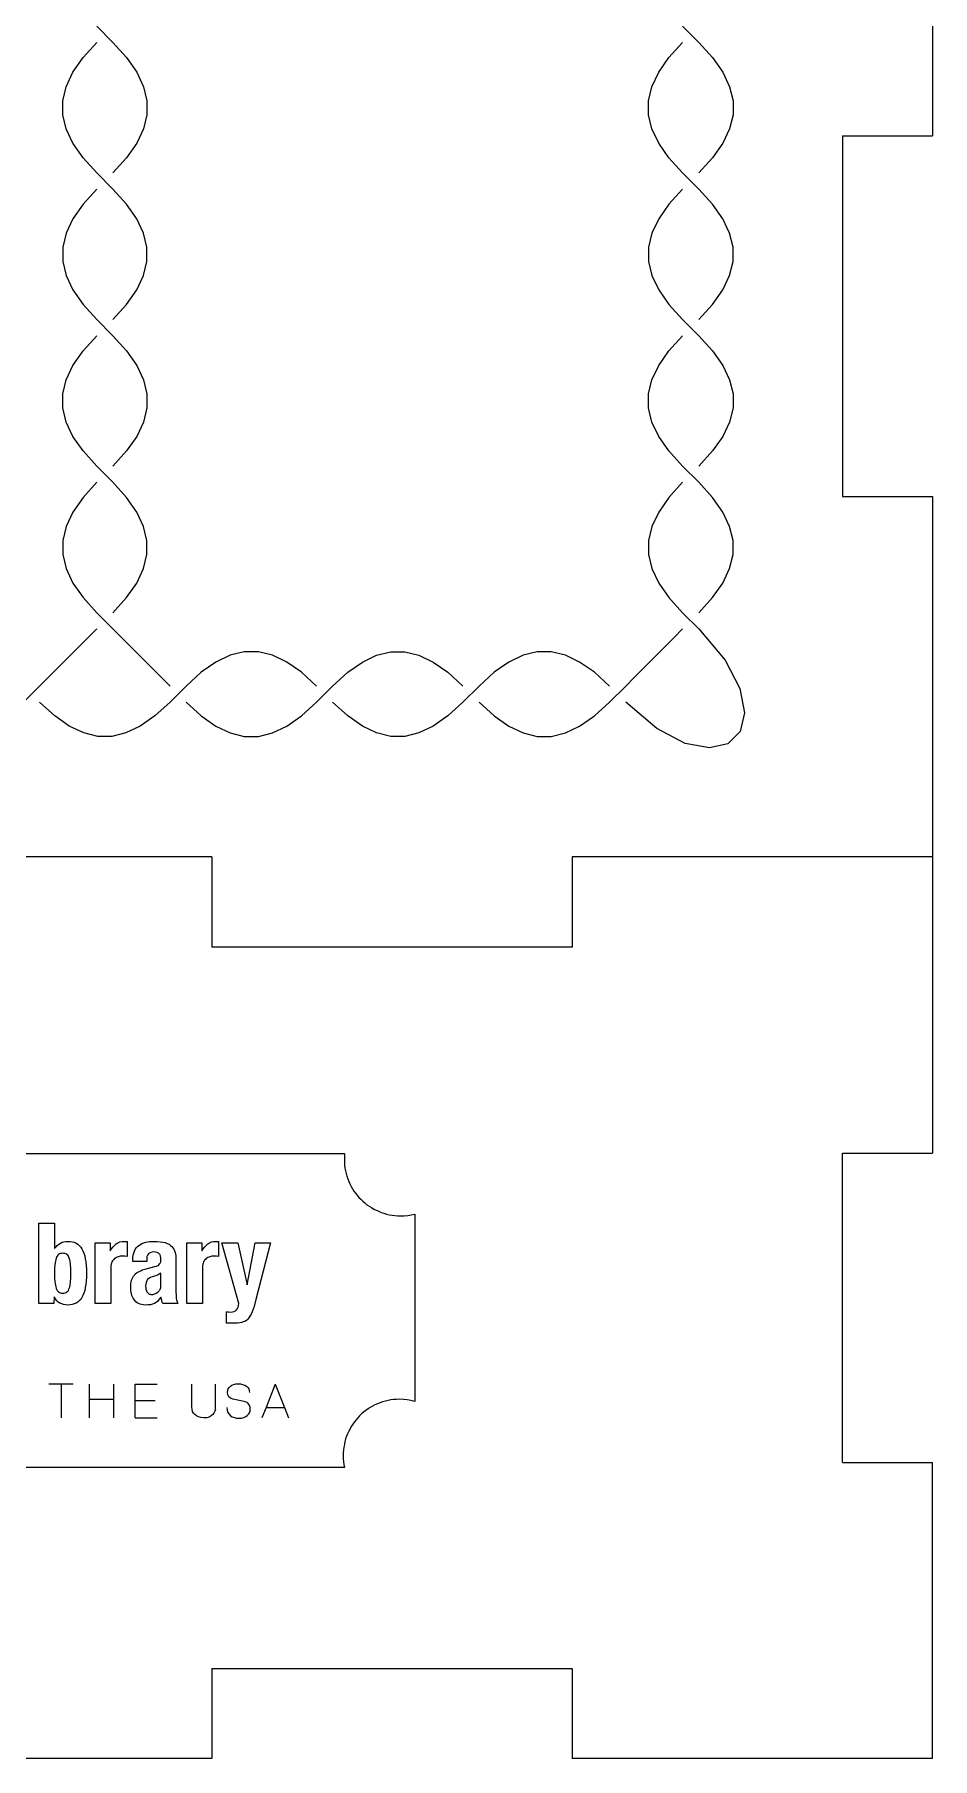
# Model space of a CAD drawing. Extents: x -112 to 112, y -170 to 170.
# Drawn here: x 56.4 to 111.8, y -170.2 to -63.9 of the extents above; entities that cross this region are included whole.
import ezdxf

# ---------------------------------------------------------------- set-up
doc = ezdxf.new("R2010")
doc.units = 0
doc.header["$MEASUREMENT"] = 0
doc.layers.get('0').update_dxf_attribs({"linetype": 'CONTINUOUS'})

msp = doc.modelspace()

# ---------------------------------------------------------------- linework, layer by layer
for p, q in [((111.76, -47.95), (111.76, -70.17)), ((60.22, -63.43), (61.22, -64.43)), ((96.35, -63.43), (97.35, -64.43)), ((59.38, -65.36), (60.22, -64.43)), ((61.22, -64.43), (62.06, -65.36)), ((95.51, -65.36), (96.35, -64.43)), ((97.35, -64.43), (98.19, -65.36)), ((58.75, -66.26), (59.38, -65.36)), ((62.06, -65.36), (62.69, -66.26)), ((94.88, -66.26), (95.51, -65.36)), ((98.19, -65.36), (98.83, -66.26)), ((58.33, -67.15), (58.75, -66.26)), ((62.69, -66.26), (63.11, -67.15)), ((94.46, -67.15), (94.88, -66.26)), ((98.83, -66.26), (99.25, -67.15)), ((58.12, -68.02), (58.33, -67.15)), ((63.11, -67.15), (63.32, -68.02)), ((94.25, -68.02), (94.46, -67.15)), ((99.25, -67.15), (99.46, -68.02)), ((58.12, -68.88), (58.12, -68.02)), ((58.33, -69.75), (58.12, -68.88)), ((63.32, -68.88), (63.11, -69.75)), ((63.32, -68.02), (63.32, -68.88)), ((94.25, -68.88), (94.25, -68.02)), ((94.46, -69.75), (94.25, -68.88)), ((99.46, -68.88), (99.25, -69.75)), ((99.46, -68.02), (99.46, -68.88)), ((58.75, -70.64), (58.33, -69.75)), ((63.11, -69.75), (62.69, -70.64)), ((94.88, -70.64), (94.46, -69.75)), ((99.25, -69.75), (98.83, -70.64)), ((59.38, -71.54), (58.75, -70.64)), ((62.69, -70.64), (62.06, -71.54)), ((95.51, -71.54), (94.88, -70.64)), ((98.83, -70.64), (98.19, -71.54)), ((106.21, -70.17), (111.76, -70.17)), ((106.21, -70.17), (106.21, -92.4)), ((60.22, -72.47), (59.38, -71.54)), ((62.06, -71.54), (61.22, -72.47)), ((96.35, -72.47), (95.51, -71.54)), ((98.19, -71.54), (97.35, -72.47)), ((61.22, -73.47), (60.22, -72.47)), ((97.35, -73.47), (96.35, -72.47)), ((60.22, -73.47), (59.38, -74.4)), ((62.06, -74.4), (61.22, -73.47)), ((96.35, -73.47), (95.51, -74.4)), ((98.19, -74.4), (97.35, -73.47)), ((58.75, -75.3), (58.33, -76.18)), ((59.38, -74.4), (58.75, -75.3)), ((62.69, -75.3), (62.06, -74.4)), ((63.11, -76.18), (62.69, -75.3)), ((94.88, -75.3), (94.46, -76.18)), ((95.51, -74.4), (94.88, -75.3)), ((98.83, -75.3), (98.19, -74.4)), ((99.25, -76.18), (98.83, -75.3)), ((58.33, -76.18), (58.12, -77.05)), ((63.32, -77.05), (63.11, -76.18)), ((94.46, -76.18), (94.25, -77.05)), ((99.46, -77.05), (99.25, -76.18)), ((58.12, -77.05), (58.12, -77.92)), ((63.32, -77.92), (63.32, -77.05)), ((94.25, -77.05), (94.25, -77.92)), ((99.46, -77.92), (99.46, -77.05)), ((58.12, -77.92), (58.33, -78.79)), ((63.11, -78.79), (63.32, -77.92)), ((94.25, -77.92), (94.46, -78.79)), ((99.25, -78.79), (99.46, -77.92)), ((58.33, -78.79), (58.75, -79.67)), ((58.75, -79.67), (59.38, -80.57)), ((62.06, -80.57), (62.69, -79.67)), ((62.69, -79.67), (63.11, -78.79)), ((94.46, -78.79), (94.88, -79.67)), ((94.88, -79.67), (95.51, -80.57)), ((98.19, -80.57), (98.83, -79.67)), ((98.83, -79.67), (99.25, -78.79)), ((59.38, -80.57), (60.22, -81.5)), ((61.22, -81.5), (62.06, -80.57)), ((95.51, -80.57), (96.35, -81.5)), ((97.35, -81.5), (98.19, -80.57)), ((60.22, -81.5), (61.22, -82.5)), ((96.35, -81.5), (97.35, -82.5)), ((59.38, -83.43), (60.22, -82.5)), ((61.22, -82.5), (62.06, -83.43)), ((95.51, -83.43), (96.35, -82.5)), ((97.35, -82.5), (98.19, -83.43)), ((58.75, -84.33), (59.38, -83.43)), ((62.06, -83.43), (62.69, -84.33)), ((94.88, -84.33), (95.51, -83.43)), ((98.19, -83.43), (98.83, -84.33)), ((58.33, -85.21), (58.75, -84.33)), ((62.69, -84.33), (63.11, -85.21)), ((94.46, -85.21), (94.88, -84.33)), ((98.83, -84.33), (99.25, -85.21)), ((58.12, -86.08), (58.33, -85.21)), ((63.11, -85.21), (63.32, -86.08)), ((94.25, -86.08), (94.46, -85.21)), ((99.25, -85.21), (99.46, -86.08)), ((58.12, -86.95), (58.12, -86.08)), ((58.33, -87.82), (58.12, -86.95)), ((63.32, -86.95), (63.11, -87.82)), ((63.32, -86.08), (63.32, -86.95)), ((94.25, -86.95), (94.25, -86.08)), ((94.46, -87.82), (94.25, -86.95)), ((99.46, -86.95), (99.25, -87.82)), ((99.46, -86.08), (99.46, -86.95)), ((58.75, -88.7), (58.33, -87.82)), ((63.11, -87.82), (62.69, -88.7)), ((94.88, -88.7), (94.46, -87.82)), ((99.25, -87.82), (98.83, -88.7)), ((59.38, -89.6), (58.75, -88.7)), ((62.69, -88.7), (62.06, -89.6)), ((95.51, -89.6), (94.88, -88.7)), ((98.83, -88.7), (98.19, -89.6)), ((60.22, -90.54), (59.38, -89.6)), ((62.06, -89.6), (61.22, -90.54)), ((96.35, -90.54), (95.51, -89.6)), ((98.19, -89.6), (97.35, -90.54)), ((61.22, -91.53), (60.22, -90.54)), ((97.35, -91.53), (96.35, -90.54)), ((60.22, -91.53), (59.38, -92.46)), ((62.06, -92.46), (61.22, -91.53)), ((96.35, -91.53), (95.51, -92.46)), ((98.19, -92.46), (97.35, -91.53)), ((106.21, -92.4), (111.76, -92.4)), ((111.76, -92.4), (111.76, -114.62)), ((58.75, -93.37), (58.33, -94.25)), ((59.38, -92.46), (58.75, -93.37)), ((62.69, -93.37), (62.06, -92.46)), ((63.11, -94.25), (62.69, -93.37)), ((94.88, -93.37), (94.46, -94.25)), ((95.51, -92.46), (94.88, -93.37)), ((98.83, -93.37), (98.19, -92.46)), ((99.25, -94.25), (98.83, -93.37)), ((58.33, -94.25), (58.12, -95.12)), ((63.32, -95.12), (63.11, -94.25)), ((94.46, -94.25), (94.25, -95.12)), ((99.46, -95.12), (99.25, -94.25)), ((58.12, -95.12), (58.12, -95.98)), ((63.32, -95.98), (63.32, -95.12)), ((94.25, -95.12), (94.25, -95.98)), ((99.46, -95.98), (99.46, -95.12)), ((58.12, -95.98), (58.33, -96.85)), ((63.11, -96.85), (63.32, -95.98)), ((94.25, -95.98), (94.46, -96.85)), ((99.25, -96.85), (99.46, -95.98)), ((58.33, -96.85), (58.75, -97.74)), ((58.75, -97.74), (59.38, -98.64)), ((62.06, -98.64), (62.69, -97.74)), ((62.69, -97.74), (63.11, -96.85)), ((94.46, -96.85), (94.88, -97.74)), ((94.88, -97.74), (95.51, -98.64)), ((98.19, -98.64), (98.83, -97.74)), ((98.83, -97.74), (99.25, -96.85)), ((59.38, -98.64), (60.22, -99.57)), ((61.22, -99.57), (62.06, -98.64)), ((95.51, -98.64), (96.35, -99.57)), ((97.35, -99.57), (98.19, -98.64)), ((60.22, -99.57), (61.22, -100.57)), ((96.35, -99.57), (97.35, -100.57)), ((59.69, -101.09), (60.22, -100.57)), ((61.22, -100.57), (61.74, -101.09)), ((95.83, -101.09), (96.35, -100.57)), ((97.35, -100.57), (98.97, -102.5)), ((58.61, -102.18), (58.92, -101.87)), ((58.92, -101.87), (59.27, -101.52)), ((59.27, -101.52), (59.69, -101.09)), ((61.74, -101.09), (62.17, -101.52)), ((62.17, -101.52), (62.52, -101.87)), ((62.52, -101.87), (62.83, -102.18)), ((69.32, -101.98), (68.45, -102.19)), ((70.19, -101.98), (69.32, -101.98)), ((71.06, -102.19), (70.19, -101.98)), ((77.48, -102.19), (78.35, -101.98)), ((78.35, -101.98), (79.22, -101.98)), ((79.22, -101.98), (80.09, -102.19)), ((87.39, -101.98), (86.52, -102.19)), ((88.25, -101.98), (87.39, -101.98)), ((89.12, -102.19), (88.25, -101.98)), ((94.74, -102.18), (95.05, -101.87)), ((95.05, -101.87), (95.4, -101.52)), ((95.4, -101.52), (95.83, -101.09)), ((57.65, -103.13), (58, -102.78)), ((58, -102.78), (58.31, -102.47)), ((58.31, -102.47), (58.61, -102.18)), ((62.83, -102.18), (63.12, -102.47)), ((63.12, -102.47), (63.43, -102.78)), ((63.43, -102.78), (63.79, -103.13)), ((67.57, -102.61), (66.66, -103.24)), ((68.45, -102.19), (67.57, -102.61)), ((71.94, -102.61), (71.06, -102.19)), ((72.84, -103.24), (71.94, -102.61)), ((75.7, -103.24), (76.6, -102.61)), ((76.6, -102.61), (77.48, -102.19)), ((80.09, -102.19), (80.97, -102.61)), ((80.97, -102.61), (81.87, -103.24)), ((85.63, -102.61), (84.73, -103.24)), ((86.52, -102.19), (85.63, -102.61)), ((90, -102.61), (89.12, -102.19)), ((90.91, -103.24), (90, -102.61)), ((93.79, -103.13), (94.14, -102.78)), ((94.14, -102.78), (94.45, -102.47)), ((94.45, -102.47), (94.74, -102.18)), ((98.97, -102.5), (99.89, -104.24)), ((55.7, -105.08), (56.7, -104.09)), ((56.7, -104.09), (57.23, -103.56)), ((57.23, -103.56), (57.65, -103.13)), ((63.79, -103.13), (64.21, -103.56)), ((64.21, -103.56), (64.74, -104.09)), ((65.73, -104.09), (64.74, -105.08)), ((66.66, -103.24), (65.73, -104.09)), ((73.77, -104.09), (72.84, -103.24)), ((73.77, -105.08), (74.77, -104.09)), ((74.77, -104.09), (75.7, -103.24)), ((81.87, -103.24), (82.8, -104.09)), ((83.8, -104.09), (82.8, -105.08)), ((84.73, -103.24), (83.8, -104.09)), ((91.84, -104.09), (90.91, -103.24)), ((91.84, -105.08), (92.84, -104.09)), ((92.84, -104.09), (93.36, -103.56)), ((93.36, -103.56), (93.79, -103.13)), ((57.63, -105.93), (56.7, -105.08)), ((64.74, -105.08), (63.81, -105.93)), ((65.73, -105.08), (66.66, -105.93)), ((72.84, -105.93), (73.77, -105.08)), ((75.7, -105.93), (74.77, -105.08)), ((82.8, -105.08), (81.87, -105.93)), ((83.8, -105.08), (84.73, -105.93)), ((90.91, -105.93), (91.84, -105.08)), ((94.76, -106.7), (92.84, -105.08)), ((99.89, -104.24), (100.17, -105.73)), ((58.53, -106.56), (57.63, -105.93)), ((63.81, -105.93), (62.9, -106.56)), ((66.66, -105.93), (67.57, -106.56)), ((71.94, -106.56), (72.84, -105.93)), ((76.6, -106.56), (75.7, -105.93)), ((81.87, -105.93), (80.97, -106.56)), ((84.73, -105.93), (85.63, -106.56)), ((90, -106.56), (90.91, -105.93)), ((100.17, -105.73), (99.9, -106.89)), ((59.42, -106.98), (58.53, -106.56)), ((60.29, -107.19), (59.42, -106.98)), ((61.15, -107.19), (60.29, -107.19)), ((62.02, -106.98), (61.15, -107.19)), ((62.9, -106.56), (62.02, -106.98)), ((67.57, -106.56), (68.45, -106.98)), ((68.45, -106.98), (69.32, -107.19)), ((69.32, -107.19), (70.19, -107.19)), ((70.19, -107.19), (71.06, -106.98)), ((71.06, -106.98), (71.94, -106.56)), ((77.48, -106.98), (76.6, -106.56)), ((78.35, -107.19), (77.48, -106.98)), ((79.22, -107.19), (78.35, -107.19)), ((80.09, -106.98), (79.22, -107.19)), ((80.97, -106.56), (80.09, -106.98)), ((85.63, -106.56), (86.52, -106.98)), ((86.52, -106.98), (87.39, -107.19)), ((87.39, -107.19), (88.25, -107.19)), ((88.25, -107.19), (89.12, -106.98)), ((89.12, -106.98), (90, -106.56)), ((96.51, -107.62), (94.76, -106.7)), ((99.9, -106.89), (99.15, -107.64)), ((98, -107.9), (96.51, -107.62)), ((99.15, -107.64), (98, -107.9)), ((67.31, -114.62), (45.09, -114.62)), ((67.31, -114.62), (67.31, -120.18)), ((89.54, -114.62), (89.54, -120.18)), ((111.76, -114.62), (89.54, -114.62)), ((111.76, -114.62), (111.76, -132.88)), ((89.54, -120.18), (67.31, -120.18)), ((36.89, -132.89), (75.51, -132.89)), ((75.5, -133.08), (75.49, -133.27)), ((75.49, -133.27), (75.5, -133.45)), ((75.51, -132.89), (75.5, -133.08)), ((75.5, -133.45), (75.51, -133.62)), ((75.51, -133.62), (75.53, -133.8)), ((75.53, -133.8), (75.56, -133.97)), ((106.21, -132.88), (111.76, -132.88)), ((106.21, -151.93), (106.21, -132.88)), ((75.56, -133.97), (75.6, -134.13)), ((75.6, -134.13), (75.65, -134.3)), ((75.65, -134.3), (75.7, -134.46)), ((75.7, -134.46), (75.76, -134.62)), ((75.76, -134.62), (75.83, -134.77)), ((75.83, -134.77), (75.91, -134.92)), ((75.91, -134.92), (75.99, -135.07)), ((75.99, -135.07), (76.08, -135.21)), ((76.08, -135.21), (76.18, -135.34)), ((76.18, -135.34), (76.28, -135.47)), ((76.28, -135.47), (76.39, -135.6)), ((76.39, -135.6), (76.51, -135.72)), ((76.51, -135.72), (76.63, -135.84)), ((76.63, -135.84), (76.75, -135.94)), ((76.75, -135.94), (76.88, -136.05)), ((76.88, -136.05), (77.02, -136.14)), ((77.02, -136.14), (77.16, -136.23)), ((77.16, -136.23), (77.31, -136.32)), ((77.31, -136.32), (77.46, -136.39)), ((77.46, -136.39), (77.61, -136.46)), ((77.61, -136.46), (77.77, -136.53)), ((77.77, -136.53), (77.93, -136.58)), ((77.93, -136.58), (78.09, -136.63)), ((78.09, -136.63), (78.26, -136.67)), ((78.26, -136.67), (78.43, -136.7)), ((78.43, -136.7), (78.61, -136.72)), ((78.61, -136.72), (78.78, -136.73)), ((78.78, -136.73), (78.96, -136.74)), ((78.96, -136.74), (79.18, -136.73)), ((79.18, -136.73), (79.4, -136.71)), ((79.4, -136.71), (79.62, -136.67)), ((79.62, -136.67), (79.83, -136.63)), ((79.83, -136.63), (79.83, -148.18)), ((56.66, -137.18), (57.62, -137.18)), ((56.66, -142.14), (56.66, -137.18)), ((57.62, -137.18), (57.62, -138.75)), ((57.62, -138.75), (57.71, -138.65)), ((57.71, -138.65), (57.79, -138.56)), ((57.82, -139.17), (57.78, -139.22)), ((57.79, -138.56), (57.88, -138.48)), ((57.87, -139.12), (57.82, -139.17)), ((57.92, -139.09), (57.87, -139.12)), ((57.88, -138.48), (57.98, -138.42)), ((57.98, -139.06), (57.92, -139.09)), ((57.98, -138.42), (58.08, -138.37)), ((58.05, -139.05), (57.98, -139.06)), ((58.13, -139.04), (58.05, -139.05)), ((58.08, -138.37), (58.19, -138.34)), ((58.2, -139.05), (58.13, -139.04)), ((58.19, -138.34), (58.31, -138.31)), ((58.27, -139.06), (58.2, -139.05)), ((58.33, -139.09), (58.27, -139.06)), ((58.31, -138.31), (58.44, -138.31)), ((58.38, -139.12), (58.33, -139.09)), ((58.43, -139.17), (58.38, -139.12)), ((58.47, -139.22), (58.43, -139.17)), ((58.44, -138.31), (58.58, -138.31)), ((58.58, -138.31), (58.71, -138.34)), ((58.71, -138.34), (58.83, -138.37)), ((58.83, -138.37), (58.95, -138.42)), ((58.95, -138.42), (59.05, -138.48)), ((59.05, -138.48), (59.14, -138.56)), ((59.14, -138.56), (59.23, -138.66)), ((59.23, -138.66), (59.3, -138.77)), ((59.3, -138.77), (59.37, -138.9)), ((59.37, -138.9), (59.43, -139.04)), ((59.43, -139.04), (59.48, -139.2)), ((60.13, -138.41), (61.05, -138.41)), ((60.13, -142.14), (60.13, -138.41)), ((61.05, -138.41), (61.05, -138.9)), ((61.05, -138.9), (61.14, -138.78)), ((61.14, -138.78), (61.22, -138.66)), ((61.22, -138.66), (61.31, -138.56)), ((61.31, -138.56), (61.42, -138.47)), ((61.42, -138.47), (61.53, -138.4)), ((61.53, -138.4), (61.65, -138.35)), ((61.65, -138.35), (61.78, -138.32)), ((61.78, -138.32), (61.92, -138.31)), ((61.92, -138.31), (62.1, -138.32)), ((62.1, -138.32), (62.1, -139.24)), ((62.44, -139.31), (62.46, -139.16)), ((62.46, -139.16), (62.5, -139.03)), ((62.5, -139.03), (62.54, -138.92)), ((62.54, -138.92), (62.59, -138.81)), ((62.59, -138.81), (62.66, -138.72)), ((62.66, -138.72), (62.74, -138.63)), ((62.74, -138.63), (62.82, -138.56)), ((62.82, -138.56), (62.91, -138.5)), ((62.91, -138.5), (63.01, -138.45)), ((63.01, -138.45), (63.12, -138.4)), ((63.12, -138.4), (63.24, -138.37)), ((63.24, -138.37), (63.36, -138.34)), ((63.36, -139.16), (63.32, -139.25)), ((63.36, -138.34), (63.48, -138.32)), ((63.41, -139.09), (63.36, -139.16)), ((63.47, -139.04), (63.41, -139.09)), ((63.55, -139), (63.47, -139.04)), ((63.48, -138.32), (63.61, -138.31)), ((63.64, -138.97), (63.55, -139)), ((63.61, -138.31), (63.75, -138.31)), ((63.74, -138.96), (63.64, -138.97)), ((63.85, -138.97), (63.74, -138.96)), ((63.75, -138.31), (63.95, -138.31)), ((63.94, -138.99), (63.85, -138.97)), ((64.02, -139.03), (63.94, -138.99)), ((63.95, -138.31), (64.13, -138.33)), ((64.08, -139.08), (64.02, -139.03)), ((64.13, -139.15), (64.08, -139.08)), ((64.13, -138.33), (64.29, -138.36)), ((64.16, -139.23), (64.13, -139.15)), ((64.29, -138.36), (64.44, -138.39)), ((64.44, -138.39), (64.57, -138.44)), ((64.57, -138.44), (64.68, -138.49)), ((64.68, -138.49), (64.77, -138.56)), ((64.77, -138.56), (64.85, -138.63)), ((64.85, -138.63), (64.92, -138.71)), ((64.92, -138.71), (64.97, -138.79)), ((64.97, -138.79), (65.02, -138.89)), ((65.02, -138.89), (65.05, -138.99)), ((65.05, -138.99), (65.07, -139.1)), ((65.07, -139.1), (65.09, -139.21)), ((65.78, -142.14), (65.78, -138.41)), ((65.78, -138.41), (66.7, -138.41)), ((66.7, -138.41), (66.7, -138.9)), ((66.7, -138.9), (66.79, -138.78)), ((66.79, -138.78), (66.87, -138.66)), ((66.87, -138.66), (66.96, -138.56)), ((66.96, -138.56), (67.07, -138.47)), ((67.07, -138.47), (67.18, -138.4)), ((67.18, -138.4), (67.3, -138.35)), ((67.3, -138.35), (67.43, -138.32)), ((67.43, -138.32), (67.57, -138.31)), ((67.57, -138.31), (67.74, -138.32)), ((67.74, -138.32), (67.74, -139.24)), ((67.93, -138.41), (68.93, -138.41)), ((68.98, -142.14), (67.93, -138.41)), ((68.93, -138.41), (69.49, -140.99)), ((69.49, -140.99), (69.99, -138.41)), ((69.99, -138.41), (70.94, -138.41)), ((70.94, -138.41), (70.04, -141.89)), ((57.64, -139.74), (57.62, -139.99)), ((57.62, -139.99), (57.62, -140.27)), ((57.67, -139.53), (57.64, -139.74)), ((57.69, -139.44), (57.67, -139.53)), ((57.71, -139.35), (57.69, -139.44)), ((57.74, -139.28), (57.71, -139.35)), ((57.78, -139.22), (57.74, -139.28)), ((58.5, -139.28), (58.47, -139.22)), ((58.53, -139.35), (58.5, -139.28)), ((58.56, -139.44), (58.53, -139.35)), ((58.58, -139.53), (58.56, -139.44)), ((58.61, -139.74), (58.58, -139.53)), ((58.62, -139.99), (58.61, -139.74)), ((58.63, -140.27), (58.62, -139.99)), ((59.48, -139.2), (59.51, -139.38)), ((59.51, -139.38), (59.54, -139.58)), ((59.54, -139.58), (59.57, -139.79)), ((59.57, -139.79), (59.58, -140.02)), ((59.58, -140.02), (59.58, -140.27)), ((61.11, -139.72), (61.09, -139.81)), ((61.09, -139.81), (61.09, -139.9)), ((61.09, -139.9), (61.09, -142.14)), ((61.13, -139.65), (61.11, -139.72)), ((61.15, -139.58), (61.13, -139.65)), ((61.19, -139.52), (61.15, -139.58)), ((61.23, -139.46), (61.19, -139.52)), ((61.27, -139.42), (61.23, -139.46)), ((61.32, -139.37), (61.27, -139.42)), ((61.37, -139.34), (61.32, -139.37)), ((61.43, -139.31), (61.37, -139.34)), ((61.49, -139.28), (61.43, -139.31)), ((61.55, -139.26), (61.49, -139.28)), ((61.67, -139.23), (61.55, -139.26)), ((61.8, -139.22), (61.67, -139.23)), ((61.95, -139.23), (61.8, -139.22)), ((62.1, -139.24), (61.95, -139.23)), ((62.44, -139.46), (62.44, -139.31)), ((62.44, -139.55), (62.44, -139.46)), ((63.3, -139.55), (62.44, -139.55)), ((62.67, -140.26), (62.75, -140.21)), ((62.75, -140.21), (62.84, -140.16)), ((62.84, -140.16), (62.93, -140.12)), ((62.93, -140.12), (63.03, -140.07)), ((63.03, -140.07), (63.26, -140)), ((63.26, -140), (63.8, -139.86)), ((63.32, -139.25), (63.3, -139.34)), ((63.3, -139.34), (63.3, -139.45)), ((63.3, -139.45), (63.3, -139.55)), ((63.8, -139.86), (63.9, -139.83)), ((63.9, -139.83), (63.98, -139.79)), ((63.98, -139.79), (64.05, -139.75)), ((64.05, -139.75), (64.1, -139.7)), ((64.1, -139.7), (64.14, -139.65)), ((64.14, -139.65), (64.17, -139.58)), ((64.18, -139.32), (64.16, -139.23)), ((64.17, -139.58), (64.18, -139.51)), ((64.18, -139.42), (64.18, -139.32)), ((64.18, -139.51), (64.18, -139.42)), ((65.09, -139.21), (65.1, -139.33)), ((65.1, -139.33), (65.1, -139.45)), ((65.1, -139.45), (65.1, -141.42)), ((66.76, -139.72), (66.74, -139.81)), ((66.74, -139.81), (66.74, -139.9)), ((66.74, -139.9), (66.74, -142.14)), ((66.78, -139.65), (66.76, -139.72)), ((66.8, -139.58), (66.78, -139.65)), ((66.84, -139.52), (66.8, -139.58)), ((66.87, -139.46), (66.84, -139.52)), ((66.92, -139.42), (66.87, -139.46)), ((66.97, -139.37), (66.92, -139.42)), ((67.02, -139.34), (66.97, -139.37)), ((67.08, -139.31), (67.02, -139.34)), ((67.13, -139.28), (67.08, -139.31)), ((67.2, -139.26), (67.13, -139.28)), ((67.32, -139.23), (67.2, -139.26)), ((67.45, -139.22), (67.32, -139.23)), ((67.6, -139.23), (67.45, -139.22)), ((67.74, -139.24), (67.6, -139.23)), ((57.62, -140.27), (57.62, -140.56)), ((57.62, -140.56), (57.64, -140.81)), ((57.64, -140.81), (57.67, -141.02)), ((57.67, -141.02), (57.69, -141.11)), ((57.69, -141.11), (57.71, -141.19)), ((57.71, -141.19), (57.74, -141.26)), ((57.74, -141.26), (57.78, -141.33)), ((58.47, -141.33), (58.5, -141.26)), ((58.5, -141.26), (58.53, -141.19)), ((58.53, -141.19), (58.56, -141.11)), ((58.56, -141.11), (58.58, -141.02)), ((58.58, -141.02), (58.61, -140.81)), ((58.61, -140.81), (58.62, -140.56)), ((58.62, -140.56), (58.63, -140.27)), ((59.51, -141.16), (59.48, -141.34)), ((59.54, -140.97), (59.51, -141.16)), ((59.57, -140.75), (59.54, -140.97)), ((59.58, -140.52), (59.57, -140.75)), ((59.58, -140.27), (59.58, -140.52)), ((62.32, -141.04), (62.33, -140.92)), ((62.32, -141.17), (62.32, -141.04)), ((62.33, -141.36), (62.32, -141.17)), ((62.33, -140.92), (62.35, -140.81)), ((62.35, -140.81), (62.37, -140.71)), ((62.37, -140.71), (62.4, -140.62)), ((62.4, -140.62), (62.44, -140.54)), ((62.44, -140.54), (62.49, -140.46)), ((62.49, -140.46), (62.54, -140.39)), ((62.54, -140.39), (62.6, -140.32)), ((62.6, -140.32), (62.67, -140.26)), ((63.24, -140.95), (63.23, -141.06)), ((63.23, -141.06), (63.24, -141.17)), ((63.26, -140.84), (63.24, -140.95)), ((63.24, -141.17), (63.25, -141.26)), ((63.25, -141.26), (63.28, -141.35)), ((63.3, -140.75), (63.26, -140.84)), ((63.36, -140.67), (63.3, -140.75)), ((63.43, -140.6), (63.36, -140.67)), ((63.53, -140.54), (63.43, -140.6)), ((63.64, -140.5), (63.53, -140.54)), ((63.78, -140.46), (63.64, -140.5)), ((63.87, -140.43), (63.78, -140.46)), ((63.97, -140.39), (63.87, -140.43)), ((64.08, -140.34), (63.97, -140.39)), ((64.18, -140.27), (64.08, -140.34)), ((64.1, -141.32), (64.13, -141.27)), ((64.13, -141.27), (64.15, -141.21)), ((64.15, -141.21), (64.17, -141.15)), ((64.17, -141.15), (64.18, -141.08)), ((64.18, -141.01), (64.18, -140.27)), ((64.18, -141.08), (64.18, -141.01)), ((57.58, -142.14), (56.66, -142.14)), ((57.59, -141.74), (57.58, -142.14)), ((57.67, -141.86), (57.59, -141.74)), ((57.76, -141.97), (57.67, -141.86)), ((57.85, -142.05), (57.76, -141.97)), ((57.78, -141.33), (57.82, -141.38)), ((57.82, -141.38), (57.87, -141.42)), ((57.95, -142.12), (57.85, -142.05)), ((57.87, -141.42), (57.92, -141.46)), ((57.92, -141.46), (57.98, -141.48)), ((58.06, -142.17), (57.95, -142.12)), ((57.98, -141.48), (58.05, -141.5)), ((58.05, -141.5), (58.13, -141.5)), ((58.18, -142.21), (58.06, -142.17)), ((58.13, -141.5), (58.2, -141.5)), ((58.3, -142.23), (58.18, -142.21)), ((58.2, -141.5), (58.27, -141.48)), ((58.27, -141.48), (58.33, -141.46)), ((58.44, -142.24), (58.3, -142.23)), ((58.33, -141.46), (58.38, -141.42)), ((58.38, -141.42), (58.43, -141.38)), ((58.43, -141.38), (58.47, -141.33)), ((58.58, -142.23), (58.44, -142.24)), ((58.71, -142.21), (58.58, -142.23)), ((58.83, -142.17), (58.71, -142.21)), ((58.95, -142.12), (58.83, -142.17)), ((59.05, -142.06), (58.95, -142.12)), ((59.14, -141.98), (59.05, -142.06)), ((59.23, -141.89), (59.14, -141.98)), ((59.3, -141.77), (59.23, -141.89)), ((59.37, -141.65), (59.3, -141.77)), ((59.43, -141.5), (59.37, -141.65)), ((59.48, -141.34), (59.43, -141.5)), ((61.09, -142.14), (60.13, -142.14)), ((62.34, -141.45), (62.33, -141.36)), ((62.37, -141.55), (62.34, -141.45)), ((62.39, -141.64), (62.37, -141.55)), ((62.43, -141.73), (62.39, -141.64)), ((62.47, -141.81), (62.43, -141.73)), ((62.52, -141.89), (62.47, -141.81)), ((62.58, -141.96), (62.52, -141.89)), ((62.64, -142.03), (62.58, -141.96)), ((62.72, -142.09), (62.64, -142.03)), ((62.8, -142.14), (62.72, -142.09)), ((62.89, -142.18), (62.8, -142.14)), ((62.99, -142.21), (62.89, -142.18)), ((63.1, -142.23), (62.99, -142.21)), ((63.22, -142.24), (63.1, -142.23)), ((63.38, -142.23), (63.22, -142.24)), ((63.28, -141.35), (63.32, -141.43)), ((63.32, -141.43), (63.37, -141.49)), ((63.37, -141.49), (63.43, -141.54)), ((63.53, -142.22), (63.38, -142.23)), ((63.43, -141.54), (63.47, -141.56)), ((63.47, -141.56), (63.51, -141.57)), ((63.51, -141.57), (63.55, -141.58)), ((63.66, -142.19), (63.53, -142.22)), ((63.55, -141.58), (63.6, -141.58)), ((63.6, -141.58), (63.69, -141.58)), ((63.78, -142.14), (63.66, -142.19)), ((63.69, -141.58), (63.8, -141.55)), ((63.89, -142.07), (63.78, -142.14)), ((63.8, -141.55), (63.89, -141.51)), ((63.89, -141.51), (63.99, -141.45)), ((63.99, -141.99), (63.89, -142.07)), ((63.99, -141.45), (64.03, -141.41)), ((64.08, -141.88), (63.99, -141.99)), ((64.03, -141.41), (64.07, -141.37)), ((64.07, -141.37), (64.1, -141.32)), ((64.18, -141.75), (64.08, -141.88)), ((64.23, -141.95), (64.18, -141.75)), ((64.26, -142.05), (64.23, -141.95)), ((64.3, -142.14), (64.26, -142.05)), ((65.22, -142.14), (64.3, -142.14)), ((65.1, -141.42), (65.11, -141.65)), ((65.11, -141.65), (65.12, -141.83)), ((65.12, -141.83), (65.14, -141.91)), ((65.14, -141.91), (65.16, -141.98)), ((65.16, -141.98), (65.22, -142.14)), ((66.74, -142.14), (65.78, -142.14)), ((68.9, -142.45), (68.94, -142.36)), ((68.94, -142.36), (68.96, -142.26)), ((68.96, -142.26), (68.98, -142.14)), ((69.92, -142.32), (69.86, -142.5)), ((70.04, -141.89), (69.92, -142.32)), ((68.22, -142.65), (68.34, -142.66)), ((68.22, -143.36), (68.22, -142.65)), ((68.6, -143.36), (68.22, -143.36)), ((68.34, -142.66), (68.47, -142.67)), ((68.47, -142.67), (68.59, -142.66)), ((68.59, -142.66), (68.69, -142.63)), ((68.91, -143.35), (68.6, -143.36)), ((68.69, -142.63), (68.78, -142.59)), ((68.78, -142.59), (68.84, -142.53)), ((68.84, -142.53), (68.9, -142.45)), ((69.04, -143.34), (68.91, -143.35)), ((69.16, -143.31), (69.04, -143.34)), ((69.26, -143.28), (69.16, -143.31)), ((69.36, -143.24), (69.26, -143.28)), ((69.45, -143.18), (69.36, -143.24)), ((69.53, -143.11), (69.45, -143.18)), ((69.61, -143.02), (69.53, -143.11)), ((69.67, -142.92), (69.61, -143.02)), ((69.74, -142.8), (69.67, -142.92)), ((69.8, -142.66), (69.74, -142.8)), ((69.86, -142.5), (69.8, -142.66)), ((58.02, -147.11), (57.27, -147.11)), ((58.02, -147.11), (58.02, -149.19)), ((58.77, -147.11), (58.02, -147.11)), ((59.78, -148.04), (59.78, -147.11)), ((61.25, -147.11), (61.25, -148.04)), ((62.6, -147.12), (63.94, -147.12)), ((62.6, -148.13), (62.6, -147.12)), ((66.09, -148.53), (66.09, -147.11)), ((67.55, -148.53), (67.55, -147.11)), ((68.29, -147.6), (68.3, -147.5)), ((68.31, -147.77), (68.29, -147.6)), ((68.3, -147.5), (68.33, -147.4)), ((68.33, -147.4), (68.39, -147.32)), ((68.39, -147.32), (68.46, -147.24)), ((68.46, -147.24), (68.55, -147.18)), ((68.55, -147.18), (68.66, -147.13)), ((68.66, -147.13), (68.79, -147.1)), ((68.79, -147.1), (68.94, -147.09)), ((68.94, -147.09), (69.09, -147.1)), ((69.09, -147.1), (69.22, -147.13)), ((69.22, -147.13), (69.35, -147.17)), ((69.35, -147.17), (69.45, -147.23)), ((69.45, -147.23), (69.53, -147.31)), ((69.53, -147.31), (69.6, -147.4)), ((69.6, -147.4), (69.63, -147.51)), ((69.63, -147.51), (69.64, -147.63)), ((71.22, -147.11), (70.66, -148.54)), ((71.22, -147.11), (71.79, -148.54)), ((59.78, -149.19), (59.78, -148.04)), ((59.78, -148.04), (61.25, -148.04)), ((61.25, -148.04), (61.25, -149.19)), ((62.6, -149.19), (62.6, -148.13)), ((63.82, -148.13), (62.6, -148.13)), ((66.1, -148.66), (66.09, -148.53)), ((66.13, -148.79), (66.1, -148.66)), ((67.54, -148.66), (67.51, -148.78)), ((67.54, -148.66), (67.55, -148.53)), ((68.24, -148.56), (68.26, -148.72)), ((68.26, -148.72), (68.3, -148.86)), ((68.37, -147.9), (68.31, -147.77)), ((68.47, -147.98), (68.37, -147.9)), ((68.61, -148.03), (68.47, -147.98)), ((69.32, -148.18), (68.61, -148.03)), ((69.49, -148.24), (69.32, -148.18)), ((69.56, -148.3), (69.49, -148.24)), ((69.61, -148.36), (69.56, -148.3)), ((69.68, -148.51), (69.61, -148.36)), ((69.69, -148.69), (69.68, -148.51)), ((69.68, -148.78), (69.69, -148.69)), ((70.66, -148.54), (70.4, -149.19)), ((70.66, -148.54), (71.79, -148.54)), ((71.79, -148.54), (72.05, -149.19)), ((76.81, -148.73), (76.68, -148.84)), ((76.95, -148.64), (76.81, -148.73)), ((77.09, -148.55), (76.95, -148.64)), ((77.23, -148.46), (77.09, -148.55)), ((77.38, -148.39), (77.23, -148.46)), ((77.54, -148.32), (77.38, -148.39)), ((77.69, -148.26), (77.54, -148.32)), ((77.85, -148.2), (77.69, -148.26)), ((78.02, -148.15), (77.85, -148.2)), ((78.19, -148.12), (78.02, -148.15)), ((78.36, -148.08), (78.19, -148.12)), ((78.53, -148.06), (78.36, -148.08)), ((78.71, -148.05), (78.53, -148.06)), ((78.89, -148.04), (78.71, -148.05)), ((79.13, -148.05), (78.89, -148.04)), ((79.37, -148.08), (79.13, -148.05)), ((79.6, -148.12), (79.37, -148.08)), ((79.83, -148.18), (79.6, -148.12)), ((62.6, -149.19), (63.94, -149.19)), ((66.19, -148.9), (66.13, -148.79)), ((66.27, -148.99), (66.19, -148.9)), ((66.37, -149.07), (66.27, -148.99)), ((66.5, -149.13), (66.37, -149.07)), ((66.65, -149.17), (66.5, -149.13)), ((66.83, -149.19), (66.65, -149.17)), ((67, -149.18), (66.83, -149.19)), ((67.15, -149.14), (67, -149.18)), ((67.28, -149.07), (67.15, -149.14)), ((67.38, -148.99), (67.28, -149.07)), ((67.45, -148.89), (67.38, -148.99)), ((67.51, -148.78), (67.45, -148.89)), ((68.3, -148.86), (68.38, -148.97)), ((68.38, -148.97), (68.47, -149.06)), ((68.47, -149.06), (68.58, -149.13)), ((68.58, -149.13), (68.71, -149.17)), ((68.71, -149.17), (68.85, -149.2)), ((68.85, -149.2), (69.01, -149.21)), ((69.01, -149.21), (69.15, -149.2)), ((69.15, -149.2), (69.29, -149.16)), ((69.29, -149.16), (69.41, -149.11)), ((69.41, -149.11), (69.5, -149.05)), ((69.5, -149.05), (69.58, -148.97)), ((69.58, -148.97), (69.64, -148.88)), ((69.64, -148.88), (69.68, -148.78)), ((75.92, -149.72), (75.84, -149.86)), ((76.01, -149.58), (75.92, -149.72)), ((76.11, -149.44), (76.01, -149.58)), ((76.21, -149.31), (76.11, -149.44)), ((76.32, -149.18), (76.21, -149.31)), ((76.43, -149.06), (76.32, -149.18)), ((76.55, -148.95), (76.43, -149.06)), ((76.68, -148.84), (76.55, -148.95)), ((75.49, -150.82), (75.46, -150.99)), ((75.53, -150.65), (75.49, -150.82)), ((75.57, -150.48), (75.53, -150.65)), ((75.63, -150.32), (75.57, -150.48)), ((75.69, -150.17), (75.63, -150.32)), ((75.76, -150.01), (75.69, -150.17)), ((75.84, -149.86), (75.76, -150.01)), ((75.43, -151.16), (75.42, -151.34)), ((75.42, -151.34), (75.42, -151.52)), ((75.42, -151.52), (75.42, -151.7)), ((75.42, -151.7), (75.44, -151.89)), ((75.46, -150.99), (75.43, -151.16)), ((75.44, -151.89), (75.46, -152.07)), ((106.21, -151.93), (111.76, -151.93)), ((111.76, -170.18), (111.76, -151.93)), ((75.49, -152.25), (36.89, -152.25)), ((75.46, -152.07), (75.49, -152.25)), ((67.31, -164.63), (67.31, -170.18)), ((67.31, -164.63), (89.54, -164.63)), ((89.54, -164.63), (89.54, -170.18)), ((67.31, -170.18), (45.09, -170.18)), ((111.76, -170.18), (89.54, -170.18))]:
    msp.add_line(p, q)

doc.saveas('drawing.dxf')
